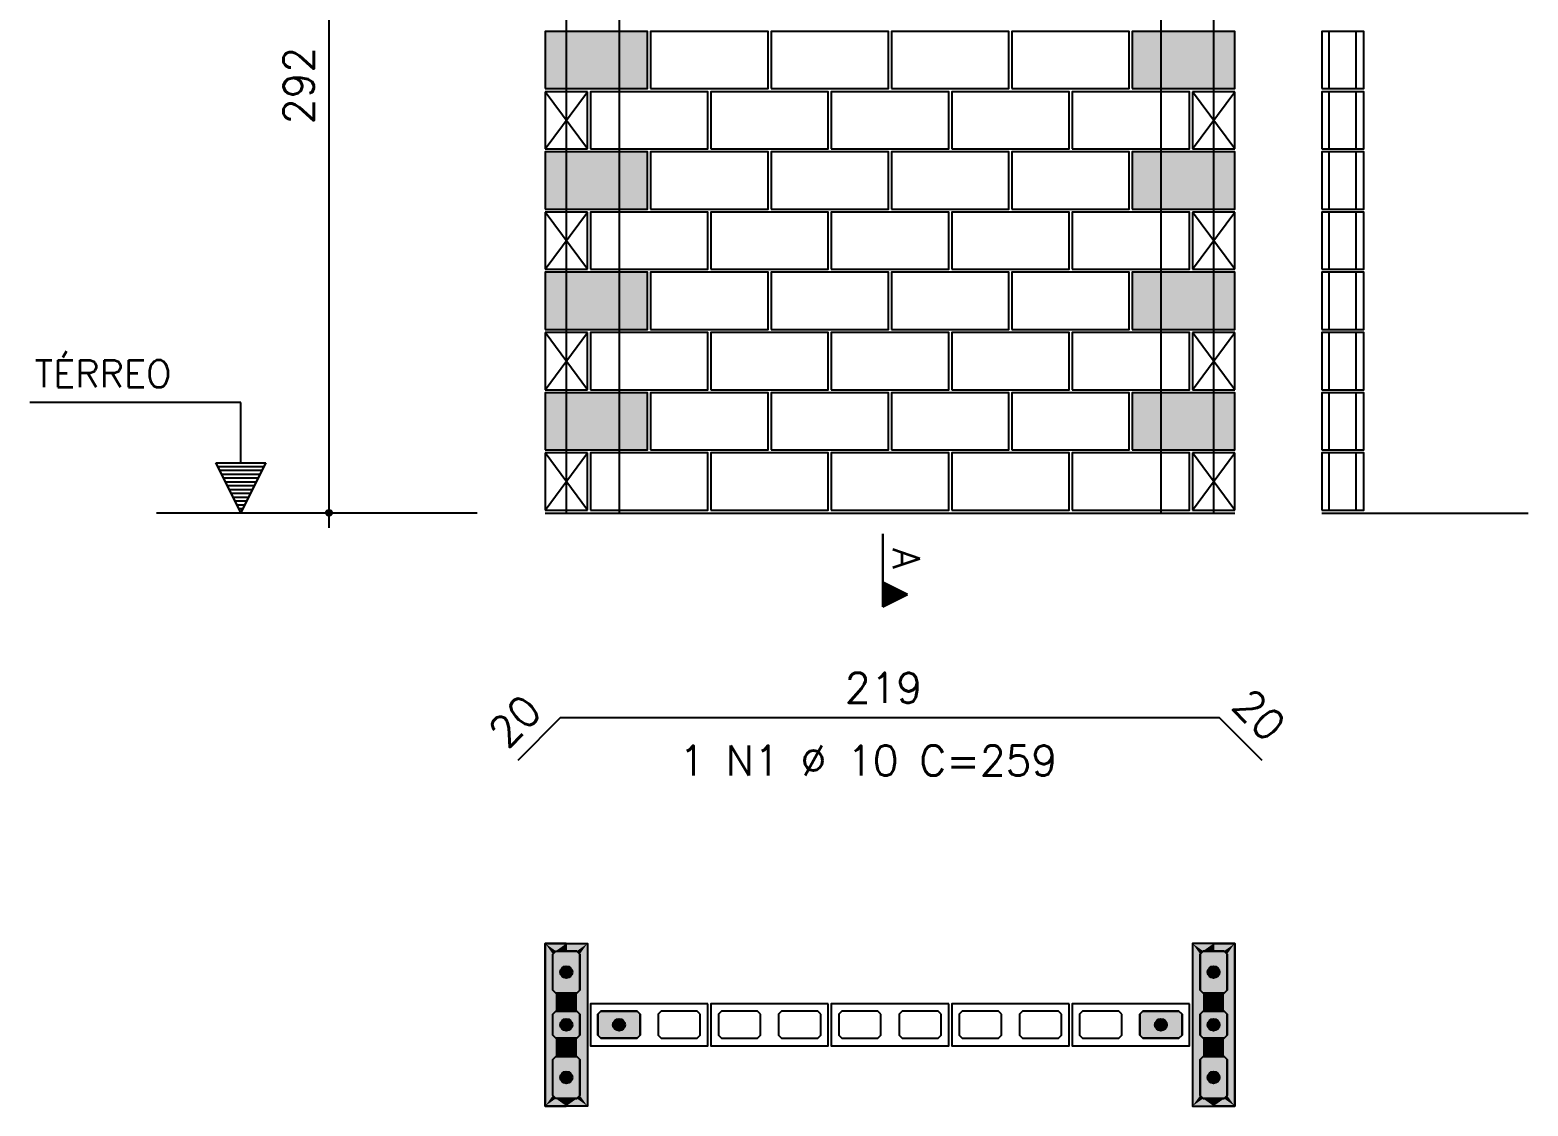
# Model space of a CAD drawing. Extents: x -2 to 121, y -2 to 61.
# Drawn here: x 38.11 to 48.06, y 45.04 to 52.19 of the extents above; entities that cross this region are included whole.
import ezdxf

# ---------------------------------------------------------------- set-up
doc = ezdxf.new("R2010")
doc.units = 0
doc.header["$MEASUREMENT"] = 0
for name, color, linetype in [('PENA_01', 1, 'CONTINUOUS'), ('PENA_02', 2, 'CONTINUOUS'), ('PENA_03', 3, 'CONTINUOUS'), ('PENA_05', 5, 'CONTINUOUS'), ('PENA_11', 252, 'CONTINUOUS'), ('PENA_19', 240, 'CONTINUOUS'), ('PENA_21', 100, 'CONTINUOUS')]:
    doc.layers.add(name, color=color, linetype=linetype)
doc.styles.get("Standard").update_dxf_attribs({"font": 'ROMANS.SHX'})

msp = doc.modelspace()

# ---------------------------------------------------------------- linework, layer by layer
at = {"layer": 'PENA_01', "linetype": 'Continuous'}
msp.add_line((38.947114, 48.977301), (41.077978, 48.977301), dxfattribs=at)
for points in [[(41.599284, 45.785727), (41.579284, 45.805727), (41.579284, 46.045727), (41.599284, 46.065727), (41.739284, 46.065727), (41.759284, 46.045727), (41.759284, 45.805727), (41.739284, 45.785727), (41.599284, 45.785727)], [(46.039284, 45.785727), (46.059284, 45.805727), (46.059284, 46.045727), (46.039284, 46.065727), (45.899284, 46.065727), (45.879284, 46.045727), (45.879284, 45.805727), (45.899284, 45.785727), (46.039284, 45.785727)], [(41.599284, 45.485727), (41.579284, 45.505727), (41.579284, 45.645727), (41.599284, 45.665727), (41.739284, 45.665727), (41.759284, 45.645727), (41.759284, 45.505727), (41.739284, 45.485727), (41.599284, 45.485727)], [(42.159284, 45.645727), (42.139284, 45.665727), (41.899284, 45.665727), (41.879284, 45.645727), (41.879284, 45.505727), (41.899284, 45.485727), (42.139284, 45.485727), (42.159284, 45.505727), (42.159284, 45.645727)], [(42.559284, 45.645727), (42.539284, 45.665727), (42.299284, 45.665727), (42.279284, 45.645727), (42.279284, 45.505727), (42.299284, 45.485727), (42.539284, 45.485727), (42.559284, 45.505727), (42.559284, 45.645727)], [(42.959284, 45.645727), (42.939284, 45.665727), (42.699284, 45.665727), (42.679284, 45.645727), (42.679284, 45.505727), (42.699284, 45.485727), (42.939284, 45.485727), (42.959284, 45.505727), (42.959284, 45.645727)], [(43.359284, 45.645727), (43.339284, 45.665727), (43.099284, 45.665727), (43.079284, 45.645727), (43.079284, 45.505727), (43.099284, 45.485727), (43.339284, 45.485727), (43.359284, 45.505727), (43.359284, 45.645727)], [(43.759284, 45.645727), (43.739284, 45.665727), (43.499284, 45.665727), (43.479284, 45.645727), (43.479284, 45.505727), (43.499284, 45.485727), (43.739284, 45.485727), (43.759284, 45.505727), (43.759284, 45.645727)], [(44.159284, 45.645727), (44.139284, 45.665727), (43.899284, 45.665727), (43.879284, 45.645727), (43.879284, 45.505727), (43.899284, 45.485727), (44.139284, 45.485727), (44.159284, 45.505727), (44.159284, 45.645727)], [(44.559284, 45.645727), (44.539284, 45.665727), (44.299284, 45.665727), (44.279284, 45.645727), (44.279284, 45.505727), (44.299284, 45.485727), (44.539284, 45.485727), (44.559284, 45.505727), (44.559284, 45.645727)], [(44.959284, 45.645727), (44.939284, 45.665727), (44.699284, 45.665727), (44.679284, 45.645727), (44.679284, 45.505727), (44.699284, 45.485727), (44.939284, 45.485727), (44.959284, 45.505727), (44.959284, 45.645727)], [(45.359284, 45.645727), (45.339284, 45.665727), (45.099284, 45.665727), (45.079284, 45.645727), (45.079284, 45.505727), (45.099284, 45.485727), (45.339284, 45.485727), (45.359284, 45.505727), (45.359284, 45.645727)], [(45.759284, 45.645727), (45.739284, 45.665727), (45.499284, 45.665727), (45.479284, 45.645727), (45.479284, 45.505727), (45.499284, 45.485727), (45.739284, 45.485727), (45.759284, 45.505727), (45.759284, 45.645727)], [(46.039284, 45.485727), (46.059284, 45.505727), (46.059284, 45.645727), (46.039284, 45.665727), (45.899284, 45.665727), (45.879284, 45.645727), (45.879284, 45.505727), (45.899284, 45.485727), (46.039284, 45.485727)], [(41.599284, 45.085727), (41.579284, 45.105727), (41.579284, 45.345727), (41.599284, 45.365727), (41.739284, 45.365727), (41.759284, 45.345727), (41.759284, 45.105727), (41.739284, 45.085727), (41.599284, 45.085727)], [(46.039284, 45.085727), (46.059284, 45.105727), (46.059284, 45.345727), (46.039284, 45.365727), (45.899284, 45.365727), (45.879284, 45.345727), (45.879284, 45.105727), (45.899284, 45.085727), (46.039284, 45.085727)]]:
    msp.add_lwpolyline(points, dxfattribs=at)
at = {"layer": 'PENA_02', "linetype": 'Continuous'}
for p, q in [((41.809284, 51.775287), (41.529284, 51.775287)), ((41.529284, 51.775287), (41.529284, 51.395287)), ((41.809284, 51.395287), (41.809284, 51.775287)), ((46.109284, 51.775287), (45.829284, 51.775287)), ((45.829284, 51.775287), (45.829284, 51.395287)), ((46.109284, 51.395287), (46.109284, 51.775287)), ((41.529284, 51.395287), (41.809284, 51.395287)), ((45.829284, 51.395287), (46.109284, 51.395287)), ((41.809284, 50.975287), (41.529284, 50.975287)), ((41.529284, 50.975287), (41.529284, 50.595287)), ((41.809284, 50.595287), (41.809284, 50.975287)), ((46.109284, 50.975287), (45.829284, 50.975287)), ((45.829284, 50.975287), (45.829284, 50.595287)), ((46.109284, 50.595287), (46.109284, 50.975287)), ((41.529284, 50.595287), (41.809284, 50.595287)), ((45.829284, 50.595287), (46.109284, 50.595287)), ((41.809284, 50.175287), (41.529284, 50.175287)), ((41.529284, 50.175287), (41.529284, 49.795287)), ((41.809284, 49.795287), (41.809284, 50.175287)), ((46.109284, 50.175287), (45.829284, 50.175287)), ((45.829284, 50.175287), (45.829284, 49.795287)), ((46.109284, 49.795287), (46.109284, 50.175287)), ((41.529284, 49.795287), (41.809284, 49.795287)), ((45.829284, 49.795287), (46.109284, 49.795287)), ((41.809284, 49.375287), (41.529284, 49.375287)), ((41.529284, 49.375287), (41.529284, 48.995287)), ((41.809284, 48.995287), (41.809284, 49.375287)), ((46.109284, 49.375287), (45.829284, 49.375287)), ((45.829284, 49.375287), (45.829284, 48.995287)), ((46.109284, 48.995287), (46.109284, 49.375287)), ((41.529284, 48.995287), (41.809284, 48.995287)), ((41.529284, 48.975287), (46.109284, 48.975287)), ((45.829284, 48.995287), (46.109284, 48.995287)), ((41.529284, 45.035727), (41.529284, 46.115727)), ((41.529284, 46.115727), (41.809284, 46.115727)), ((41.809284, 46.115727), (41.809284, 45.035727)), ((46.109284, 46.115727), (45.829284, 46.115727)), ((45.829284, 46.115727), (45.829284, 45.035727)), ((46.109284, 45.035727), (46.109284, 46.115727)), ((41.809284, 45.035727), (41.529284, 45.035727)), ((45.829284, 45.035727), (46.109284, 45.035727))]:
    msp.add_line(p, q, dxfattribs=at)
for points in [[(41.529284, 51.795287), (42.209284, 51.795287), (42.209284, 52.175287), (41.529284, 52.175287), (41.529284, 51.795287)], [(42.229284, 51.795287), (43.009284, 51.795287), (43.009284, 52.175287), (42.229284, 52.175287), (42.229284, 51.795287)], [(43.029284, 51.795287), (43.809284, 51.795287), (43.809284, 52.175287), (43.029284, 52.175287), (43.029284, 51.795287)], [(43.829284, 51.795287), (44.609284, 51.795287), (44.609284, 52.175287), (43.829284, 52.175287), (43.829284, 51.795287)], [(44.629284, 51.795287), (45.409284, 51.795287), (45.409284, 52.175287), (44.629284, 52.175287), (44.629284, 51.795287)], [(45.429284, 51.795287), (46.109284, 51.795287), (46.109284, 52.175287), (45.429284, 52.175287), (45.429284, 51.795287)], [(41.829284, 51.395287), (42.609284, 51.395287), (42.609284, 51.775287), (41.829284, 51.775287), (41.829284, 51.395287)], [(42.629284, 51.395287), (43.409284, 51.395287), (43.409284, 51.775287), (42.629284, 51.775287), (42.629284, 51.395287)], [(43.429284, 51.395287), (44.209284, 51.395287), (44.209284, 51.775287), (43.429284, 51.775287), (43.429284, 51.395287)], [(44.229284, 51.395287), (45.009284, 51.395287), (45.009284, 51.775287), (44.229284, 51.775287), (44.229284, 51.395287)], [(45.029284, 51.395287), (45.809284, 51.395287), (45.809284, 51.775287), (45.029284, 51.775287), (45.029284, 51.395287)], [(41.529284, 50.995287), (42.209284, 50.995287), (42.209284, 51.375287), (41.529284, 51.375287), (41.529284, 50.995287)], [(42.229284, 50.995287), (43.009284, 50.995287), (43.009284, 51.375287), (42.229284, 51.375287), (42.229284, 50.995287)], [(43.029284, 50.995287), (43.809284, 50.995287), (43.809284, 51.375287), (43.029284, 51.375287), (43.029284, 50.995287)], [(43.829284, 50.995287), (44.609284, 50.995287), (44.609284, 51.375287), (43.829284, 51.375287), (43.829284, 50.995287)], [(44.629284, 50.995287), (45.409284, 50.995287), (45.409284, 51.375287), (44.629284, 51.375287), (44.629284, 50.995287)], [(45.429284, 50.995287), (46.109284, 50.995287), (46.109284, 51.375287), (45.429284, 51.375287), (45.429284, 50.995287)], [(41.829284, 50.595287), (42.609284, 50.595287), (42.609284, 50.975287), (41.829284, 50.975287), (41.829284, 50.595287)], [(42.629284, 50.595287), (43.409284, 50.595287), (43.409284, 50.975287), (42.629284, 50.975287), (42.629284, 50.595287)], [(43.429284, 50.595287), (44.209284, 50.595287), (44.209284, 50.975287), (43.429284, 50.975287), (43.429284, 50.595287)], [(44.229284, 50.595287), (45.009284, 50.595287), (45.009284, 50.975287), (44.229284, 50.975287), (44.229284, 50.595287)], [(45.029284, 50.595287), (45.809284, 50.595287), (45.809284, 50.975287), (45.029284, 50.975287), (45.029284, 50.595287)], [(41.529284, 50.195287), (42.209284, 50.195287), (42.209284, 50.575287), (41.529284, 50.575287), (41.529284, 50.195287)], [(42.229284, 50.195287), (43.009284, 50.195287), (43.009284, 50.575287), (42.229284, 50.575287), (42.229284, 50.195287)], [(43.029284, 50.195287), (43.809284, 50.195287), (43.809284, 50.575287), (43.029284, 50.575287), (43.029284, 50.195287)], [(43.829284, 50.195287), (44.609284, 50.195287), (44.609284, 50.575287), (43.829284, 50.575287), (43.829284, 50.195287)], [(44.629284, 50.195287), (45.409284, 50.195287), (45.409284, 50.575287), (44.629284, 50.575287), (44.629284, 50.195287)], [(45.429284, 50.195287), (46.109284, 50.195287), (46.109284, 50.575287), (45.429284, 50.575287), (45.429284, 50.195287)], [(41.829284, 49.795287), (42.609284, 49.795287), (42.609284, 50.175287), (41.829284, 50.175287), (41.829284, 49.795287)], [(42.629284, 49.795287), (43.409284, 49.795287), (43.409284, 50.175287), (42.629284, 50.175287), (42.629284, 49.795287)], [(43.429284, 49.795287), (44.209284, 49.795287), (44.209284, 50.175287), (43.429284, 50.175287), (43.429284, 49.795287)], [(44.229284, 49.795287), (45.009284, 49.795287), (45.009284, 50.175287), (44.229284, 50.175287), (44.229284, 49.795287)], [(45.029284, 49.795287), (45.809284, 49.795287), (45.809284, 50.175287), (45.029284, 50.175287), (45.029284, 49.795287)], [(41.529284, 49.395287), (42.209284, 49.395287), (42.209284, 49.775287), (41.529284, 49.775287), (41.529284, 49.395287)], [(42.229284, 49.395287), (43.009284, 49.395287), (43.009284, 49.775287), (42.229284, 49.775287), (42.229284, 49.395287)], [(43.029284, 49.395287), (43.809284, 49.395287), (43.809284, 49.775287), (43.029284, 49.775287), (43.029284, 49.395287)], [(43.829284, 49.395287), (44.609284, 49.395287), (44.609284, 49.775287), (43.829284, 49.775287), (43.829284, 49.395287)], [(44.629284, 49.395287), (45.409284, 49.395287), (45.409284, 49.775287), (44.629284, 49.775287), (44.629284, 49.395287)], [(45.429284, 49.395287), (46.109284, 49.395287), (46.109284, 49.775287), (45.429284, 49.775287), (45.429284, 49.395287)], [(41.829284, 48.995287), (42.609284, 48.995287), (42.609284, 49.375287), (41.829284, 49.375287), (41.829284, 48.995287)], [(42.629284, 48.995287), (43.409284, 48.995287), (43.409284, 49.375287), (42.629284, 49.375287), (42.629284, 48.995287)], [(43.429284, 48.995287), (44.209284, 48.995287), (44.209284, 49.375287), (43.429284, 49.375287), (43.429284, 48.995287)], [(44.229284, 48.995287), (45.009284, 48.995287), (45.009284, 49.375287), (44.229284, 49.375287), (44.229284, 48.995287)], [(45.029284, 48.995287), (45.809284, 48.995287), (45.809284, 49.375287), (45.029284, 49.375287), (45.029284, 48.995287)], [(42.609284, 45.715727), (41.829284, 45.715727), (41.829284, 45.435727), (42.609284, 45.435727), (42.609284, 45.715727)], [(43.409284, 45.715727), (42.629284, 45.715727), (42.629284, 45.435727), (43.409284, 45.435727), (43.409284, 45.715727)], [(44.209284, 45.715727), (43.429284, 45.715727), (43.429284, 45.435727), (44.209284, 45.435727), (44.209284, 45.715727)], [(45.009284, 45.715727), (44.229284, 45.715727), (44.229284, 45.435727), (45.009284, 45.435727), (45.009284, 45.715727)], [(45.809284, 45.715727), (45.029284, 45.715727), (45.029284, 45.435727), (45.809284, 45.435727), (45.809284, 45.715727)]]:
    msp.add_lwpolyline(points, dxfattribs=at)
for radius in [0.02, 0.01]:
    msp.add_circle((40.09326, 48.977301), radius, dxfattribs=at)
at = {"layer": 'PENA_03', "linetype": 'Continuous'}
for p, q in [((40.09326, 48.876769), (40.09326, 54.917301)), ((46.73734, 51.795287), (46.73734, 52.175287)), ((46.91734, 51.795287), (46.91734, 52.175287)), ((41.529284, 51.395287), (41.809284, 51.775287)), ((41.809284, 51.395287), (41.529284, 51.775287)), ((45.829284, 51.395287), (46.109284, 51.775287)), ((46.109284, 51.395287), (45.829284, 51.775287)), ((46.73734, 51.395287), (46.73734, 51.775287)), ((46.91734, 51.395287), (46.91734, 51.775287)), ((46.73734, 50.995287), (46.73734, 51.375287)), ((46.91734, 50.995287), (46.91734, 51.375287)), ((41.529284, 50.595287), (41.809284, 50.975287)), ((41.809284, 50.595287), (41.529284, 50.975287)), ((45.829284, 50.595287), (46.109284, 50.975287)), ((46.109284, 50.595287), (45.829284, 50.975287)), ((46.73734, 50.595287), (46.73734, 50.975287)), ((46.91734, 50.595287), (46.91734, 50.975287)), ((46.73734, 50.195287), (46.73734, 50.575287)), ((46.91734, 50.195287), (46.91734, 50.575287)), ((41.529284, 49.795287), (41.809284, 50.175287)), ((41.809284, 49.795287), (41.529284, 50.175287)), ((45.829284, 49.795287), (46.109284, 50.175287)), ((46.109284, 49.795287), (45.829284, 50.175287)), ((46.73734, 49.795287), (46.73734, 50.175287)), ((46.91734, 49.795287), (46.91734, 50.175287)), ((46.73734, 49.395287), (46.73734, 49.775287)), ((46.91734, 49.395287), (46.91734, 49.775287)), ((39.506113, 49.709167), (38.106113, 49.709167)), ((39.506113, 49.309167), (39.506113, 49.709167)), ((39.507513, 49.309167), (39.507513, 49.710567)), ((41.529284, 48.995287), (41.809284, 49.375287)), ((41.809284, 48.995287), (41.529284, 49.375287)), ((45.829284, 48.995287), (46.109284, 49.375287)), ((46.109284, 48.995287), (45.829284, 49.375287)), ((46.73734, 48.995287), (46.73734, 49.375287)), ((46.91734, 48.995287), (46.91734, 49.375287)), ((39.506813, 48.977301), (39.34088, 49.309167)), ((39.34088, 49.309167), (39.506113, 49.309167)), ((39.506813, 48.980424), (39.343136, 49.307776)), ((39.670489, 49.307776), (39.343136, 49.307776)), ((39.659982, 49.283639), (39.353643, 49.283639)), ((39.672746, 49.309167), (39.506813, 48.977301)), ((39.670489, 49.307776), (39.506813, 48.980423)), ((39.507513, 49.309167), (39.672746, 49.309167)), ((39.647218, 49.258111), (39.366408, 49.258111)), ((39.634454, 49.232583), (39.379172, 49.232583)), ((39.621689, 49.207055), (39.391936, 49.207055)), ((39.608925, 49.181526), (39.4047, 49.181526)), ((39.596161, 49.155998), (39.417464, 49.155998)), ((39.583397, 49.13047), (39.430228, 49.13047)), ((39.570633, 49.104942), (39.442992, 49.104942)), ((39.557869, 49.079414), (39.455756, 49.079414)), ((39.545105, 49.053886), (39.46852, 49.053886)), ((39.532341, 49.028357), (39.481284, 49.028357)), ((39.519577, 49.002829), (39.494049, 49.002829)), ((46.68734, 48.975287), (48.058019, 48.975287)), ((43.770846, 48.838222), (43.770846, 48.35184)), ((43.771542, 48.517425), (43.771542, 48.838222)), ((43.936779, 48.434806), (43.771541, 48.517425)), ((43.771542, 48.352968), (43.771542, 48.516645)), ((43.935218, 48.434806), (43.771542, 48.516645)), ((43.78361, 48.358222), (43.78361, 48.511391)), ((43.796374, 48.364604), (43.796374, 48.505009)), ((43.809138, 48.370986), (43.809138, 48.498627)), ((43.821902, 48.377368), (43.821902, 48.492245)), ((43.834666, 48.38375), (43.834666, 48.485863)), ((43.84743, 48.390132), (43.84743, 48.479481)), ((43.860194, 48.396514), (43.860194, 48.473099)), ((43.872958, 48.402896), (43.872958, 48.466717)), ((43.770846, 48.35184), (43.936779, 48.434806)), ((43.771541, 48.352968), (43.935218, 48.434806)), ((43.885722, 48.409278), (43.885722, 48.460335)), ((43.898486, 48.41566), (43.898486, 48.453953)), ((43.911251, 48.422042), (43.911251, 48.447571)), ((43.924015, 48.428424), (43.924015, 48.441188))]:
    msp.add_line(p, q, dxfattribs=at)
for points in [[(46.68734, 51.795287), (46.96734, 51.795287), (46.96734, 52.175287), (46.68734, 52.175287), (46.68734, 51.795287)], [(46.68734, 51.395287), (46.96734, 51.395287), (46.96734, 51.775287), (46.68734, 51.775287), (46.68734, 51.395287)], [(46.68734, 50.995287), (46.96734, 50.995287), (46.96734, 51.375287), (46.68734, 51.375287), (46.68734, 50.995287)], [(46.68734, 50.595287), (46.96734, 50.595287), (46.96734, 50.975287), (46.68734, 50.975287), (46.68734, 50.595287)], [(46.68734, 50.195287), (46.96734, 50.195287), (46.96734, 50.575287), (46.68734, 50.575287), (46.68734, 50.195287)], [(46.68734, 49.795287), (46.96734, 49.795287), (46.96734, 50.175287), (46.68734, 50.175287), (46.68734, 49.795287)], [(46.68734, 49.395287), (46.96734, 49.395287), (46.96734, 49.775287), (46.68734, 49.775287), (46.68734, 49.395287)], [(46.68734, 48.995287), (46.96734, 48.995287), (46.96734, 49.375287), (46.68734, 49.375287), (46.68734, 48.995287)], [(41.739284, 46.065727), (41.759284, 46.045727), (41.759284, 45.805727), (41.739284, 45.785727), (41.599284, 45.785727), (41.579284, 45.805727), (41.579284, 46.045727), (41.599284, 46.065727), (41.739284, 46.065727)], [(46.039284, 46.065727), (46.059284, 46.045727), (46.059284, 45.805727), (46.039284, 45.785727), (45.899284, 45.785727), (45.879284, 45.805727), (45.879284, 46.045727), (45.899284, 46.065727), (46.039284, 46.065727)], [(41.739284, 45.665727), (41.759284, 45.645727), (41.759284, 45.505727), (41.739284, 45.485727), (41.599284, 45.485727), (41.579284, 45.505727), (41.579284, 45.645727), (41.599284, 45.665727), (41.739284, 45.665727)], [(42.159284, 45.505727), (42.139284, 45.485727), (41.899284, 45.485727), (41.879284, 45.505727), (41.879284, 45.645727), (41.899284, 45.665727), (42.139284, 45.665727), (42.159284, 45.645727), (42.159284, 45.505727)], [(45.759284, 45.505727), (45.739284, 45.485727), (45.499284, 45.485727), (45.479284, 45.505727), (45.479284, 45.645727), (45.499284, 45.665727), (45.739284, 45.665727), (45.759284, 45.645727), (45.759284, 45.505727)], [(46.039284, 45.665727), (46.059284, 45.645727), (46.059284, 45.505727), (46.039284, 45.485727), (45.899284, 45.485727), (45.879284, 45.505727), (45.879284, 45.645727), (45.899284, 45.665727), (46.039284, 45.665727)], [(41.739284, 45.365727), (41.759284, 45.345727), (41.759284, 45.105727), (41.739284, 45.085727), (41.599284, 45.085727), (41.579284, 45.105727), (41.579284, 45.345727), (41.599284, 45.365727), (41.739284, 45.365727)], [(46.039284, 45.365727), (46.059284, 45.345727), (46.059284, 45.105727), (46.039284, 45.085727), (45.899284, 45.085727), (45.879284, 45.105727), (45.879284, 45.345727), (45.899284, 45.365727), (46.039284, 45.365727)]]:
    msp.add_lwpolyline(points, dxfattribs=at)
for centre in [(41.669284, 45.925727), (45.969284, 45.925727), (41.669284, 45.575727), (42.019284, 45.575727), (45.619284, 45.575727), (45.969284, 45.575727), (41.669284, 45.225727), (45.969284, 45.225727)]:
    msp.add_circle(centre, 0.04, dxfattribs=at)
for points in [[(41.709284, 45.925727), (41.649284, 45.960368), (41.631697, 45.939408)], [(41.709284, 45.925727), (41.631697, 45.939408), (41.631697, 45.912046)], [(41.709284, 45.925727), (41.631697, 45.912046), (41.649284, 45.891086)], [(41.709284, 45.925727), (41.67623, 45.965119), (41.649284, 45.960368)], [(41.709284, 45.925727), (41.649284, 45.891086), (41.67623, 45.886335)], [(41.709284, 45.925727), (41.699926, 45.951438), (41.67623, 45.965119)], [(41.709284, 45.925727), (41.67623, 45.886335), (41.699926, 45.900015)], [(41.709284, 45.925727), (41.699926, 45.900015), (41.709284, 45.925727)], [(46.009284, 45.925727), (45.949284, 45.960368), (45.931697, 45.939408)], [(46.009284, 45.925727), (45.931697, 45.939408), (45.931697, 45.912046)], [(46.009284, 45.925727), (45.931697, 45.912046), (45.949284, 45.891086)], [(46.009284, 45.925727), (45.97623, 45.965119), (45.949284, 45.960368)], [(46.009284, 45.925727), (45.949284, 45.891086), (45.97623, 45.886335)], [(46.009284, 45.925727), (45.999926, 45.951438), (45.97623, 45.965119)], [(46.009284, 45.925727), (45.97623, 45.886335), (45.999926, 45.900015)], [(46.009284, 45.925727), (45.999926, 45.900015), (46.009284, 45.925727)], [(41.709284, 45.575727), (41.649284, 45.610368), (41.631697, 45.589408)], [(41.709284, 45.575727), (41.631697, 45.589408), (41.631697, 45.562046)], [(41.709284, 45.575727), (41.67623, 45.615119), (41.649284, 45.610368)], [(41.709284, 45.575727), (41.699926, 45.601438), (41.67623, 45.615119)], [(42.059284, 45.575727), (41.999284, 45.610368), (41.981697, 45.589408)], [(42.059284, 45.575727), (41.981697, 45.589408), (41.981697, 45.562046)], [(42.059284, 45.575727), (42.02623, 45.615119), (41.999284, 45.610368)], [(42.059284, 45.575727), (42.049926, 45.601438), (42.02623, 45.615119)], [(45.659284, 45.575727), (45.599284, 45.610368), (45.581697, 45.589408)], [(45.659284, 45.575727), (45.581697, 45.589408), (45.581697, 45.562046)], [(45.659284, 45.575727), (45.62623, 45.615119), (45.599284, 45.610368)], [(45.659284, 45.575727), (45.649926, 45.601438), (45.62623, 45.615119)], [(46.009284, 45.575727), (45.949284, 45.610368), (45.931697, 45.589408)], [(46.009284, 45.575727), (45.931697, 45.589408), (45.931697, 45.562046)], [(46.009284, 45.575727), (45.97623, 45.615119), (45.949284, 45.610368)], [(46.009284, 45.575727), (45.999926, 45.601438), (45.97623, 45.615119)], [(41.709284, 45.575727), (41.631697, 45.562046), (41.649284, 45.541086)], [(41.709284, 45.575727), (41.649284, 45.541086), (41.67623, 45.536335)], [(41.709284, 45.575727), (41.67623, 45.536335), (41.699926, 45.550015)], [(41.709284, 45.575727), (41.699926, 45.550015), (41.709284, 45.575727)], [(42.059284, 45.575727), (41.981697, 45.562046), (41.999284, 45.541086)], [(42.059284, 45.575727), (41.999284, 45.541086), (42.02623, 45.536335)], [(42.059284, 45.575727), (42.02623, 45.536335), (42.049926, 45.550015)], [(42.059284, 45.575727), (42.049926, 45.550015), (42.059284, 45.575727)], [(45.659284, 45.575727), (45.581697, 45.562046), (45.599284, 45.541086)], [(45.659284, 45.575727), (45.599284, 45.541086), (45.62623, 45.536335)], [(45.659284, 45.575727), (45.62623, 45.536335), (45.649926, 45.550015)], [(45.659284, 45.575727), (45.649926, 45.550015), (45.659284, 45.575727)], [(46.009284, 45.575727), (45.931697, 45.562046), (45.949284, 45.541086)], [(46.009284, 45.575727), (45.949284, 45.541086), (45.97623, 45.536335)], [(46.009284, 45.575727), (45.97623, 45.536335), (45.999926, 45.550015)], [(46.009284, 45.575727), (45.999926, 45.550015), (46.009284, 45.575727)], [(41.709284, 45.225727), (41.649284, 45.260368), (41.631697, 45.239408)], [(41.709284, 45.225727), (41.631697, 45.239408), (41.631697, 45.212046)], [(41.709284, 45.225727), (41.631697, 45.212046), (41.649284, 45.191086)], [(41.709284, 45.225727), (41.67623, 45.265119), (41.649284, 45.260368)], [(41.709284, 45.225727), (41.649284, 45.191086), (41.67623, 45.186335)], [(41.709284, 45.225727), (41.699926, 45.251438), (41.67623, 45.265119)], [(41.709284, 45.225727), (41.67623, 45.186335), (41.699926, 45.200015)], [(41.709284, 45.225727), (41.699926, 45.200015), (41.709284, 45.225727)], [(46.009284, 45.225727), (45.949284, 45.260368), (45.931697, 45.239408)], [(46.009284, 45.225727), (45.931697, 45.239408), (45.931697, 45.212046)], [(46.009284, 45.225727), (45.931697, 45.212046), (45.949284, 45.191086)], [(46.009284, 45.225727), (45.97623, 45.265119), (45.949284, 45.260368)], [(46.009284, 45.225727), (45.949284, 45.191086), (45.97623, 45.186335)], [(46.009284, 45.225727), (45.999926, 45.251438), (45.97623, 45.265119)], [(46.009284, 45.225727), (45.97623, 45.186335), (45.999926, 45.200015)], [(46.009284, 45.225727), (45.999926, 45.200015), (46.009284, 45.225727)]]:
    msp.add_solid(points, dxfattribs=at)
at = {"layer": 'PENA_05', "linetype": 'Continuous'}
for p, q in [((41.629284, 47.6147), (41.346442, 47.331857)), ((46.009284, 47.6147), (41.629284, 47.6147)), ((46.292127, 47.331857), (46.009284, 47.6147))]:
    msp.add_line(p, q, dxfattribs=at)
for points in [[(41.669284, 55.615287), (41.669284, 48.975287)], [(42.019284, 55.615287), (42.019284, 48.975287)], [(45.619284, 55.615287), (45.619284, 48.975287)], [(45.969284, 55.615287), (45.969284, 48.975287)]]:
    msp.add_lwpolyline(points, dxfattribs=at)
at = {"layer": 'PENA_11', "linetype": 'Continuous'}
for points in [[(41.739284, 46.065727), (41.599284, 45.785727), (41.579284, 45.805727)], [(41.739284, 46.065727), (41.579284, 45.805727), (41.579284, 46.045727)], [(41.739284, 46.065727), (41.579284, 46.045727), (41.599284, 46.065727)], [(41.739284, 46.065727), (41.739284, 45.785727), (41.599284, 45.785727)], [(41.739284, 46.065727), (41.599284, 46.065727), (41.739284, 46.065727)], [(41.739284, 46.065727), (41.759284, 46.045727), (41.759284, 45.805727)], [(41.739284, 46.065727), (41.759284, 45.805727), (41.739284, 45.785727)], [(46.039284, 46.065727), (45.899284, 45.785727), (45.879284, 45.805727)], [(46.039284, 46.065727), (45.879284, 45.805727), (45.879284, 46.045727)], [(46.039284, 46.065727), (45.879284, 46.045727), (45.899284, 46.065727)], [(46.039284, 46.065727), (46.039284, 45.785727), (45.899284, 45.785727)], [(46.039284, 46.065727), (45.899284, 46.065727), (46.039284, 46.065727)], [(46.039284, 46.065727), (46.059284, 46.045727), (46.059284, 45.805727)], [(46.039284, 46.065727), (46.059284, 45.805727), (46.039284, 45.785727)], [(41.739284, 45.665727), (41.599284, 45.485727), (41.579284, 45.505727)], [(41.739284, 45.665727), (41.579284, 45.505727), (41.579284, 45.645727)], [(41.739284, 45.665727), (41.579284, 45.645727), (41.599284, 45.665727)], [(41.739284, 45.665727), (41.739284, 45.485727), (41.599284, 45.485727)], [(41.739284, 45.665727), (41.599284, 45.665727), (41.739284, 45.665727)], [(41.739284, 45.665727), (41.759284, 45.645727), (41.759284, 45.505727)], [(41.739284, 45.665727), (41.759284, 45.505727), (41.739284, 45.485727)], [(42.159284, 45.505727), (41.879284, 45.645727), (41.899284, 45.665727)], [(42.159284, 45.505727), (41.879284, 45.505727), (41.879284, 45.645727)], [(42.159284, 45.505727), (41.899284, 45.665727), (42.139284, 45.665727)], [(42.159284, 45.505727), (42.139284, 45.665727), (42.159284, 45.645727)], [(42.159284, 45.505727), (42.159284, 45.645727), (42.159284, 45.505727)], [(45.759284, 45.505727), (45.479284, 45.645727), (45.499284, 45.665727)], [(45.759284, 45.505727), (45.479284, 45.505727), (45.479284, 45.645727)], [(45.759284, 45.505727), (45.499284, 45.665727), (45.739284, 45.665727)], [(45.759284, 45.505727), (45.739284, 45.665727), (45.759284, 45.645727)], [(45.759284, 45.505727), (45.759284, 45.645727), (45.759284, 45.505727)], [(46.039284, 45.665727), (45.899284, 45.485727), (45.879284, 45.505727)], [(46.039284, 45.665727), (45.879284, 45.505727), (45.879284, 45.645727)], [(46.039284, 45.665727), (45.879284, 45.645727), (45.899284, 45.665727)], [(46.039284, 45.665727), (46.039284, 45.485727), (45.899284, 45.485727)], [(46.039284, 45.665727), (45.899284, 45.665727), (46.039284, 45.665727)], [(46.039284, 45.665727), (46.059284, 45.645727), (46.059284, 45.505727)], [(46.039284, 45.665727), (46.059284, 45.505727), (46.039284, 45.485727)], [(42.159284, 45.505727), (41.899284, 45.485727), (41.879284, 45.505727)], [(42.159284, 45.505727), (42.139284, 45.485727), (41.899284, 45.485727)], [(45.759284, 45.505727), (45.499284, 45.485727), (45.479284, 45.505727)], [(45.759284, 45.505727), (45.739284, 45.485727), (45.499284, 45.485727)], [(41.739284, 45.365727), (41.599284, 45.085727), (41.579284, 45.105727)], [(41.739284, 45.365727), (41.579284, 45.105727), (41.579284, 45.345727)], [(41.739284, 45.365727), (41.579284, 45.345727), (41.599284, 45.365727)], [(41.739284, 45.365727), (41.739284, 45.085727), (41.599284, 45.085727)], [(41.739284, 45.365727), (41.599284, 45.365727), (41.739284, 45.365727)], [(41.739284, 45.365727), (41.759284, 45.345727), (41.759284, 45.105727)], [(41.739284, 45.365727), (41.759284, 45.105727), (41.739284, 45.085727)], [(46.039284, 45.365727), (45.899284, 45.085727), (45.879284, 45.105727)], [(46.039284, 45.365727), (45.879284, 45.105727), (45.879284, 45.345727)], [(46.039284, 45.365727), (45.879284, 45.345727), (45.899284, 45.365727)], [(46.039284, 45.365727), (46.039284, 45.085727), (45.899284, 45.085727)], [(46.039284, 45.365727), (45.899284, 45.365727), (46.039284, 45.365727)], [(46.039284, 45.365727), (46.059284, 45.345727), (46.059284, 45.105727)], [(46.039284, 45.365727), (46.059284, 45.105727), (46.039284, 45.085727)]]:
    msp.add_solid(points, dxfattribs=at)
at = {"layer": 'PENA_19', "linetype": 'Continuous'}
for points in [[(41.669284, 45.035727), (41.669284, 45.085727), (41.599284, 45.085727), (41.579284, 45.105727), (41.579284, 45.345727), (41.599284, 45.365727), (41.669284, 45.365727), (41.669284, 45.485727), (41.599284, 45.485727), (41.579284, 45.505727), (41.579284, 45.645727), (41.599284, 45.665727), (41.669284, 45.665727), (41.669284, 45.785727), (41.599284, 45.785727), (41.579284, 45.805727), (41.579284, 46.045727), (41.599284, 46.065727), (41.669284, 46.065727), (41.669284, 46.115727), (41.529284, 46.115727), (41.529284, 45.035727), (41.669284, 45.035727)], [(41.669284, 45.035727), (41.669284, 45.085727), (41.739284, 45.085727), (41.759284, 45.105727), (41.759284, 45.345727), (41.739284, 45.365727), (41.669284, 45.365727), (41.669284, 45.485727), (41.739284, 45.485727), (41.759284, 45.505727), (41.759284, 45.645727), (41.739284, 45.665727), (41.669284, 45.665727), (41.669284, 45.785727), (41.739284, 45.785727), (41.759284, 45.805727), (41.759284, 46.045727), (41.739284, 46.065727), (41.669284, 46.065727), (41.669284, 46.115727), (41.809284, 46.115727), (41.809284, 45.035727), (41.669284, 45.035727)], [(45.969284, 45.035727), (45.969284, 45.085727), (45.899284, 45.085727), (45.879284, 45.105727), (45.879284, 45.345727), (45.899284, 45.365727), (45.969284, 45.365727), (45.969284, 45.485727), (45.899284, 45.485727), (45.879284, 45.505727), (45.879284, 45.645727), (45.899284, 45.665727), (45.969284, 45.665727), (45.969284, 45.785727), (45.899284, 45.785727), (45.879284, 45.805727), (45.879284, 46.045727), (45.899284, 46.065727), (45.969284, 46.065727), (45.969284, 46.115727), (45.829284, 46.115727), (45.829284, 45.035727), (45.969284, 45.035727)], [(45.969284, 45.035727), (45.969284, 45.085727), (46.039284, 45.085727), (46.059284, 45.105727), (46.059284, 45.345727), (46.039284, 45.365727), (45.969284, 45.365727), (45.969284, 45.485727), (46.039284, 45.485727), (46.059284, 45.505727), (46.059284, 45.645727), (46.039284, 45.665727), (45.969284, 45.665727), (45.969284, 45.785727), (46.039284, 45.785727), (46.059284, 45.805727), (46.059284, 46.045727), (46.039284, 46.065727), (45.969284, 46.065727), (45.969284, 46.115727), (46.109284, 46.115727), (46.109284, 45.035727), (45.969284, 45.035727)]]:
    msp.add_lwpolyline(points, dxfattribs=at)
for points in [[(41.669284, 46.115727), (41.529284, 46.115727), (41.599284, 46.065727)], [(41.599284, 46.065727), (41.529284, 46.115727), (41.579284, 46.045727)], [(41.529284, 46.115727), (41.579284, 45.105727), (41.579284, 46.045727)], [(41.529284, 45.035727), (41.579284, 45.105727), (41.529284, 46.115727)], [(41.669284, 46.065727), (41.669284, 46.115727), (41.599284, 46.065727)], [(41.809284, 46.115727), (41.739284, 46.065727), (41.669284, 46.065727)], [(41.809284, 46.115727), (41.669284, 46.065727), (41.669284, 46.115727)], [(41.809284, 46.115727), (41.759284, 46.045727), (41.739284, 46.065727)], [(41.759284, 45.805727), (41.809284, 46.115727), (41.759284, 45.645727)], [(41.759284, 45.645727), (41.809284, 46.115727), (41.759284, 45.505727)], [(41.809284, 46.115727), (41.759284, 45.345727), (41.759284, 45.505727)], [(41.809284, 46.115727), (41.759284, 45.105727), (41.759284, 45.345727)], [(41.809284, 45.035727), (41.759284, 45.105727), (41.809284, 46.115727)], [(41.809284, 46.115727), (41.759284, 45.805727), (41.759284, 46.045727)], [(45.969284, 46.115727), (45.829284, 46.115727), (45.899284, 46.065727)], [(45.899284, 46.065727), (45.829284, 46.115727), (45.879284, 46.045727)], [(45.829284, 46.115727), (45.879284, 45.105727), (45.879284, 46.045727)], [(45.829284, 45.035727), (45.879284, 45.105727), (45.829284, 46.115727)], [(45.969284, 46.065727), (45.969284, 46.115727), (45.899284, 46.065727)], [(46.109284, 46.115727), (46.039284, 46.065727), (45.969284, 46.065727)], [(46.109284, 46.115727), (45.969284, 46.065727), (45.969284, 46.115727)], [(46.109284, 46.115727), (46.059284, 46.045727), (46.039284, 46.065727)], [(46.059284, 45.805727), (46.109284, 46.115727), (46.059284, 45.645727)], [(46.059284, 45.645727), (46.109284, 46.115727), (46.059284, 45.505727)], [(46.109284, 46.115727), (46.059284, 45.345727), (46.059284, 45.505727)], [(46.109284, 46.115727), (46.059284, 45.105727), (46.059284, 45.345727)], [(46.109284, 45.035727), (46.059284, 45.105727), (46.109284, 46.115727)], [(46.109284, 46.115727), (46.059284, 45.805727), (46.059284, 46.045727)], [(41.579284, 46.045727), (41.579284, 45.105727), (41.579284, 45.345727)], [(41.579284, 45.345727), (41.579284, 46.045727), (41.579284, 45.505727)], [(41.579284, 45.505727), (41.579284, 46.045727), (41.579284, 45.645727)], [(41.579284, 46.045727), (41.579284, 45.805727), (41.579284, 45.645727)], [(45.879284, 46.045727), (45.879284, 45.105727), (45.879284, 45.345727)], [(45.879284, 45.345727), (45.879284, 46.045727), (45.879284, 45.505727)], [(45.879284, 45.505727), (45.879284, 46.045727), (45.879284, 45.645727)], [(45.879284, 46.045727), (45.879284, 45.805727), (45.879284, 45.645727)], [(41.599284, 45.665727), (41.579284, 45.805727), (41.579284, 45.645727)], [(41.599284, 45.665727), (41.599284, 45.785727), (41.579284, 45.805727)], [(41.669284, 45.665727), (41.599284, 45.785727), (41.599284, 45.665727)], [(41.669284, 45.665727), (41.669284, 45.785727), (41.599284, 45.785727)], [(41.669284, 45.665727), (41.739284, 45.785727), (41.739284, 45.665727)], [(41.739284, 45.785727), (41.669284, 45.665727), (41.669284, 45.785727)], [(41.739284, 45.785727), (41.759284, 45.805727), (41.739284, 45.665727)], [(41.739284, 45.665727), (41.759284, 45.805727), (41.759284, 45.645727)], [(45.899284, 45.665727), (45.879284, 45.805727), (45.879284, 45.645727)], [(45.899284, 45.665727), (45.899284, 45.785727), (45.879284, 45.805727)], [(45.969284, 45.665727), (45.899284, 45.785727), (45.899284, 45.665727)], [(45.969284, 45.665727), (45.969284, 45.785727), (45.899284, 45.785727)], [(45.969284, 45.665727), (46.039284, 45.785727), (46.039284, 45.665727)], [(46.039284, 45.785727), (45.969284, 45.665727), (45.969284, 45.785727)], [(46.039284, 45.785727), (46.059284, 45.805727), (46.039284, 45.665727)], [(46.039284, 45.665727), (46.059284, 45.805727), (46.059284, 45.645727)], [(41.599284, 45.485727), (41.579284, 45.505727), (41.599284, 45.365727)], [(41.599284, 45.365727), (41.579284, 45.505727), (41.579284, 45.345727)], [(41.599284, 45.485727), (41.599284, 45.365727), (41.669284, 45.365727)], [(41.599284, 45.485727), (41.669284, 45.365727), (41.669284, 45.485727)], [(41.739284, 45.365727), (41.669284, 45.365727), (41.739284, 45.485727)], [(41.669284, 45.365727), (41.669284, 45.485727), (41.739284, 45.485727)], [(41.759284, 45.505727), (41.759284, 45.345727), (41.739284, 45.365727)], [(41.759284, 45.505727), (41.739284, 45.365727), (41.739284, 45.485727)], [(45.899284, 45.485727), (45.879284, 45.505727), (45.899284, 45.365727)], [(45.899284, 45.365727), (45.879284, 45.505727), (45.879284, 45.345727)], [(45.899284, 45.485727), (45.899284, 45.365727), (45.969284, 45.365727)], [(45.899284, 45.485727), (45.969284, 45.365727), (45.969284, 45.485727)], [(46.039284, 45.365727), (45.969284, 45.365727), (46.039284, 45.485727)], [(45.969284, 45.365727), (45.969284, 45.485727), (46.039284, 45.485727)], [(46.059284, 45.505727), (46.059284, 45.345727), (46.039284, 45.365727)], [(46.059284, 45.505727), (46.039284, 45.365727), (46.039284, 45.485727)], [(41.599284, 45.085727), (41.579284, 45.105727), (41.529284, 45.035727)], [(41.599284, 45.085727), (41.529284, 45.035727), (41.669284, 45.035727)], [(41.599284, 45.085727), (41.669284, 45.035727), (41.669284, 45.085727)], [(41.669284, 45.035727), (41.739284, 45.085727), (41.809284, 45.035727)], [(41.669284, 45.035727), (41.669284, 45.085727), (41.739284, 45.085727)], [(41.809284, 45.035727), (41.739284, 45.085727), (41.759284, 45.105727)], [(45.899284, 45.085727), (45.879284, 45.105727), (45.829284, 45.035727)], [(45.899284, 45.085727), (45.829284, 45.035727), (45.969284, 45.035727)], [(45.899284, 45.085727), (45.969284, 45.035727), (45.969284, 45.085727)], [(45.969284, 45.035727), (46.039284, 45.085727), (46.109284, 45.035727)], [(45.969284, 45.035727), (45.969284, 45.085727), (46.039284, 45.085727)], [(46.109284, 45.035727), (46.039284, 45.085727), (46.059284, 45.105727)]]:
    msp.add_solid(points, dxfattribs=at)
at = {"layer": 'PENA_21', "linetype": 'Continuous'}
for points in [[(41.529284, 51.795287), (42.209284, 51.795287), (42.209284, 52.175287), (41.529284, 52.175287), (41.529284, 51.795287)], [(45.429284, 51.795287), (46.109284, 51.795287), (46.109284, 52.175287), (45.429284, 52.175287), (45.429284, 51.795287)], [(41.529284, 50.995287), (42.209284, 50.995287), (42.209284, 51.375287), (41.529284, 51.375287), (41.529284, 50.995287)], [(45.429284, 50.995287), (46.109284, 50.995287), (46.109284, 51.375287), (45.429284, 51.375287), (45.429284, 50.995287)], [(41.529284, 50.195287), (42.209284, 50.195287), (42.209284, 50.575287), (41.529284, 50.575287), (41.529284, 50.195287)], [(45.429284, 50.195287), (46.109284, 50.195287), (46.109284, 50.575287), (45.429284, 50.575287), (45.429284, 50.195287)], [(41.529284, 49.395287), (42.209284, 49.395287), (42.209284, 49.775287), (41.529284, 49.775287), (41.529284, 49.395287)], [(45.429284, 49.395287), (46.109284, 49.395287), (46.109284, 49.775287), (45.429284, 49.775287), (45.429284, 49.395287)]]:
    msp.add_lwpolyline(points, dxfattribs=at)
for points in [[(41.529284, 51.795287), (42.209284, 51.795287), (42.209284, 52.175287)], [(41.529284, 51.795287), (42.209284, 52.175287), (41.529284, 52.175287)], [(41.529284, 51.795287), (41.529284, 52.175287), (41.529284, 51.795287)], [(45.429284, 51.795287), (46.109284, 51.795287), (46.109284, 52.175287)], [(45.429284, 51.795287), (46.109284, 52.175287), (45.429284, 52.175287)], [(45.429284, 51.795287), (45.429284, 52.175287), (45.429284, 51.795287)], [(41.529284, 50.995287), (42.209284, 50.995287), (42.209284, 51.375287)], [(41.529284, 50.995287), (42.209284, 51.375287), (41.529284, 51.375287)], [(41.529284, 50.995287), (41.529284, 51.375287), (41.529284, 50.995287)], [(45.429284, 50.995287), (46.109284, 50.995287), (46.109284, 51.375287)], [(45.429284, 50.995287), (46.109284, 51.375287), (45.429284, 51.375287)], [(45.429284, 50.995287), (45.429284, 51.375287), (45.429284, 50.995287)], [(41.529284, 50.195287), (42.209284, 50.195287), (42.209284, 50.575287)], [(41.529284, 50.195287), (42.209284, 50.575287), (41.529284, 50.575287)], [(41.529284, 50.195287), (41.529284, 50.575287), (41.529284, 50.195287)], [(45.429284, 50.195287), (46.109284, 50.195287), (46.109284, 50.575287)], [(45.429284, 50.195287), (46.109284, 50.575287), (45.429284, 50.575287)], [(45.429284, 50.195287), (45.429284, 50.575287), (45.429284, 50.195287)], [(41.529284, 49.395287), (42.209284, 49.395287), (42.209284, 49.775287)], [(41.529284, 49.395287), (42.209284, 49.775287), (41.529284, 49.775287)], [(41.529284, 49.395287), (41.529284, 49.775287), (41.529284, 49.395287)], [(45.429284, 49.395287), (46.109284, 49.395287), (46.109284, 49.775287)], [(45.429284, 49.395287), (46.109284, 49.775287), (45.429284, 49.775287)], [(45.429284, 49.395287), (45.429284, 49.775287), (45.429284, 49.395287)]]:
    msp.add_solid(points, dxfattribs=at)

# ---------------------------------------------------------------- texts
at = {"layer": 'PENA_03', "linetype": 'Continuous'}
for s, height, rotation, p in [('292', 0.2, 90, (39.990956, 51.558699)), ('A', 0.18, 270, (43.837875, 48.741668)), ('20', 0.2, 315, (46.079995, 47.685411)), ('20', 0.2, 45, (41.275731, 47.402568))]:
    msp.add_text(s, height=height, rotation=rotation, dxfattribs=at).set_placement(p)
for s, height, p in [('TÉRREO', 0.18, (38.136385, 49.81104)), ('219', 0.2, (43.519284, 47.7147)), ('1 N1 %%c 10 C=259', 0.2, (42.419142, 47.231153))]:
    msp.add_text(s, height=height, dxfattribs=at).set_placement(p)

doc.saveas('drawing.dxf')
